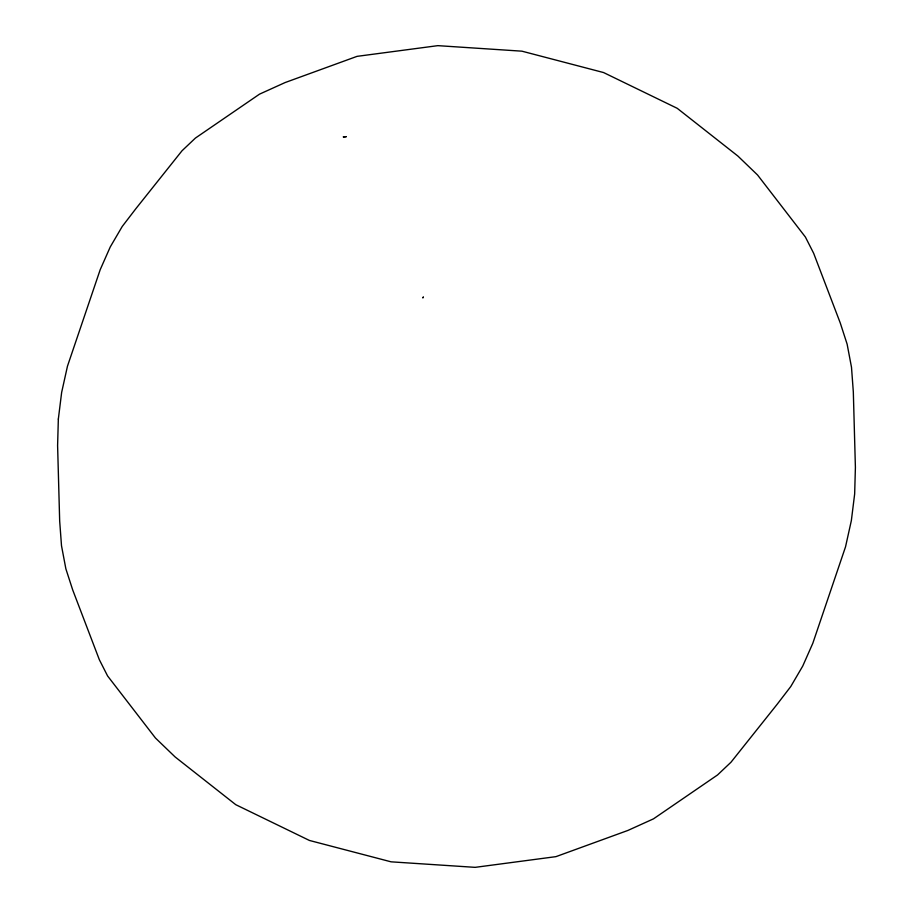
<?xml version="1.0" encoding="UTF-8"?>
<svg xmlns="http://www.w3.org/2000/svg" width="913" height="913" viewBox="0 0 913 913"><rect width="100%" height="100%" fill="white"/><g stroke="black" fill="none" stroke-linecap="round" stroke-linejoin="round"><path stroke-width="1.37" d="M58.341 419.056L57.599 445.578L59.676 521.038L61.502 545.734L65.873 568.845L72.698 589.912L99.346 659.722L107.586 675.94L155.45 738.012L175.113 756.945L235.771 804.684L309.427 840.451L391.084 861.826L475.159 867.35L555.937 856.645L627.893 830.442L653.491 818.847L717.561 774.943L730.971 762.241L777.18 704.254L790.784 686.508L802.744 666.056L812.81 643.288L845.529 546.83L851.35 520.593L854.659 493.944L855.401 467.422L853.324 391.962L851.498 367.266L847.127 344.155L840.302 323.088L813.654 253.278L805.414 237.06L757.55 174.988L737.887 156.055L677.229 108.316L603.573 72.549L521.916 51.174L437.841 45.65L357.063 56.355L285.107 82.558L259.509 94.153L195.439 138.057L182.029 150.759L135.82 208.746L122.216 226.492L110.256 246.944L100.19 269.712L67.471 366.17L61.65 392.407L58.341 419.056M423.278 297.136L422.913 297.752L423.278 297.136M346.232 136.653L343.391 136.893L346.232 136.653"/></g></svg>
